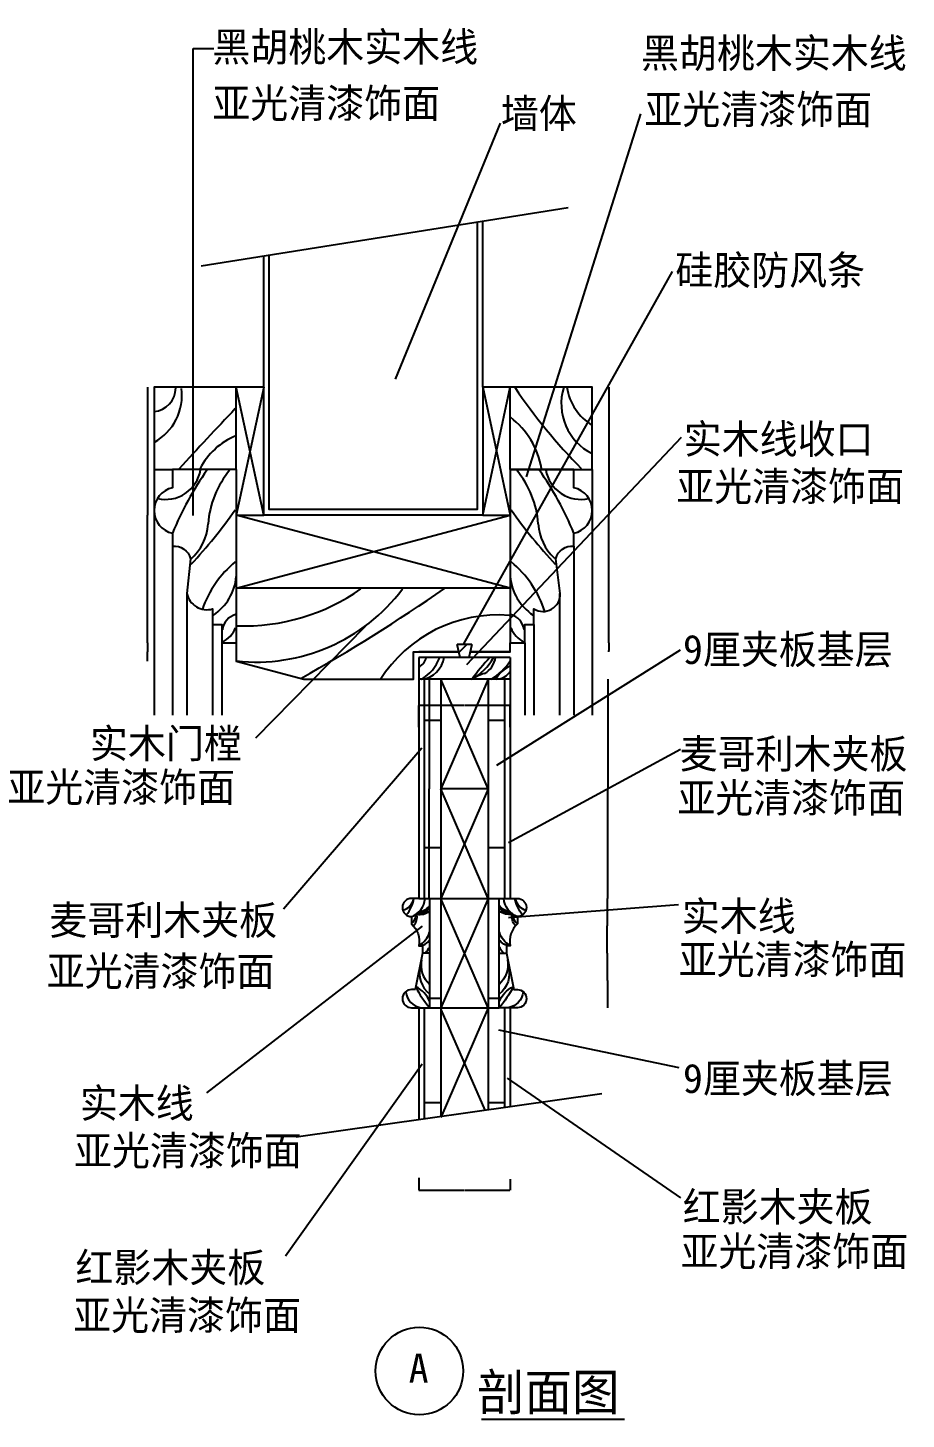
# Model space of a CAD drawing. Header units: metres. Extents: x 107 to 7219, y 274 to 9448.
# Drawn here: x 4812 to 7219, y 5419 to 9231 of the extents above; entities that cross this region are included whole.
import ezdxf

# ---------------------------------------------------------------- set-up
doc = ezdxf.new("R2010")
doc.units = ezdxf.units.M
for name, color, linetype in [('2', 2, 'Continuous'), ('3', 3, 'Continuous'), ('4', 4, 'Continuous'), ('7', 7, 'Continuous'), ('BH', 3, 'Continuous'), ('DIM', 3, 'Continuous'), ('TEXT', 3, 'Continuous')]:
    doc.layers.add(name, color=color, linetype=linetype)
doc.dimstyles.get("Standard").update_dxf_attribs({"dimtxt": 2.5, "dimasz": 2.5, "dimexe": 1.25, "dimexo": 0.625, "dimtad": 1, "dimcen": 2.5, "dimazin": 3, "dimtfac": 1, "dimtmove": 0, "dimatfit": 3})

# ---------------------------------------------------------------- blocks, each defined once
blk = doc.blocks.new('*D1')
for p, q in [((5140.36, 7521.25), (5140.11, 7521.25)), ((5140.61, 7546.25), (5140.61, 7521.25)), ((5140.61, 7496.25), (5140.61, 7521.25)), ((5140.61, 7521.25), (5140.61, 7521.25)), ((5140.86, 7521.25), (5141.11, 7521.25))]:
    blk.add_line(p, q)
at = {"layer": 'Defpoints'}
for p in [(5140.61, 7546.25), (5140.61, 7521.25), (5140.61, 7496.25)]:
    blk.add_point(p, dxfattribs=at)
at = {"layer": 'DIM', "insert": (5140.61, 7522.375), "char_height": 1, "attachment_point": 5}
blk.add_mtext('10', dxfattribs=at)
blk = doc.blocks.new('*D2')
for p, q in [((5140.61, 8246.25), (5140.61, 7896.25)), ((5140.36, 7896.25), (5140.11, 7896.25)), ((5140.61, 7546.25), (5140.61, 7896.25)), ((5140.61, 7896.25), (5140.61, 7896.25)), ((5140.86, 7896.25), (5141.11, 7896.25))]:
    blk.add_line(p, q)
at = {"layer": 'Defpoints'}
for p in [(5140.61, 8246.25), (5140.61, 7896.25), (5140.61, 7546.25)]:
    blk.add_point(p, dxfattribs=at)
at = {"layer": 'DIM', "insert": (5140.61, 7897.375), "char_height": 1, "attachment_point": 5}
blk.add_mtext('150', dxfattribs=at)
blk = doc.blocks.new('*D49')
for p, q in [((6399.24, 6696.25), (6399.24, 6621.25)), ((6399.49, 6621.25), (6400.74, 6621.25)), ((6400.99, 6546.25), (6400.99, 6621.25))]:
    blk.add_line(p, q)
at = {"layer": 'Defpoints'}
for p in [(6399.24, 6696.25), (6399.24, 6621.25), (6400.99, 6546.25)]:
    blk.add_point(p, dxfattribs=at)
at = {"layer": 'DIM', "insert": (6400.115, 6622.375), "char_height": 1, "attachment_point": 5}
blk.add_mtext('30', dxfattribs=at)
blk = doc.blocks.new('*D50')
for p, q in [((5883.54, 6081), (5883.54, 6047.24)), ((6133.54, 6076.95), (6133.54, 6047.24)), ((5883.79, 6047.24), (6007.54, 6047.24)), ((6009.54, 6047.24), (6133.29, 6047.24))]:
    blk.add_line(p, q)
at = {"layer": 'Defpoints'}
for p in [(5883.54, 6081), (6133.54, 6076.95), (5883.54, 6047.24)]:
    blk.add_point(p, dxfattribs=at)
at = {"layer": 'DIM', "insert": (6008.54, 6047.24), "char_height": 1, "attachment_point": 5}
blk.add_mtext('50', dxfattribs=at)
blk = doc.blocks.new('*D51')
for p, q in [((6007.54, 7374.83), (5883.29, 7374.83)), ((5883.54, 7314.83), (5883.54, 7374.83)), ((6133.79, 7374.83), (6009.54, 7374.83)), ((6133.54, 7314.83), (6133.54, 7374.83))]:
    blk.add_line(p, q)
at = {"layer": 'Defpoints'}
for p in [(6133.54, 7374.83), (5883.54, 7314.83), (6133.54, 7314.83)]:
    blk.add_point(p, dxfattribs=at)
at = {"layer": 'DIM', "insert": (6008.54, 7374.83), "char_height": 1, "attachment_point": 5}
blk.add_mtext('50', dxfattribs=at)
blk = doc.blocks.new('*D52')
for p, q in [((5911.62, 7446.25), (5911.62, 7146.25)), ((5911.37, 7146.25), (5911.12, 7146.25)), ((5911.62, 6846.25), (5911.62, 7146.25)), ((5911.62, 7146.25), (5911.62, 7146.25)), ((5911.87, 7146.25), (5912.12, 7146.25))]:
    blk.add_line(p, q)
at = {"layer": 'Defpoints'}
for p in [(5911.62, 7446.25), (5911.62, 7146.25), (5911.62, 6846.25)]:
    blk.add_point(p, dxfattribs=at)
at = {"layer": 'DIM', "insert": (5911.62, 7147.375), "char_height": 1, "attachment_point": 5}
blk.add_mtext('120', dxfattribs=at)
blk = doc.blocks.new('*D53')
for p, q in [((6403.98, 7525.55), (6403.73, 7525.55)), ((6404.23, 7546.25), (6404.23, 7525.55)), ((6404.23, 7521.25), (6404.23, 7525.55)), ((6404.23, 7525.55), (6404.23, 7525.55)), ((6404.48, 7525.55), (6404.73, 7525.55))]:
    blk.add_line(p, q)
at = {"layer": 'Defpoints'}
for p in [(6404.23, 7546.25), (6404.23, 7525.55), (6404.23, 7521.25)]:
    blk.add_point(p, dxfattribs=at)
at = {"layer": 'DIM', "insert": (6404.23, 7526.675), "char_height": 1, "attachment_point": 5}
blk.add_mtext('10', dxfattribs=at)
blk = doc.blocks.new('*D54')
for p, q in [((6399.24, 6846.25), (6399.24, 6771.25)), ((6398.99, 6771.25), (6398.74, 6771.25)), ((6399.24, 6696.25), (6399.24, 6771.25)), ((6399.24, 6771.25), (6399.24, 6771.25)), ((6399.49, 6771.25), (6399.74, 6771.25))]:
    blk.add_line(p, q)
at = {"layer": 'Defpoints'}
for p in [(6399.24, 6846.25), (6399.24, 6771.25), (6399.24, 6696.25)]:
    blk.add_point(p, dxfattribs=at)
at = {"layer": 'DIM', "insert": (6399.24, 6772.375), "char_height": 1, "attachment_point": 5}
blk.add_mtext('30', dxfattribs=at)
blk = doc.blocks.new('*D55')
for p, q in [((6400.99, 7446.25), (6400.99, 7146.25)), ((6400.74, 7146.25), (6400.49, 7146.25)), ((6400.99, 6846.25), (6400.99, 7146.25)), ((6400.99, 7146.25), (6400.99, 7146.25)), ((6401.24, 7146.25), (6401.49, 7146.25))]:
    blk.add_line(p, q)
at = {"layer": 'Defpoints'}
for p in [(6400.99, 7446.25), (6400.99, 7146.25), (6400.99, 6846.25)]:
    blk.add_point(p, dxfattribs=at)
at = {"layer": 'DIM', "insert": (6400.99, 7147.375), "char_height": 1, "attachment_point": 5}
blk.add_mtext('120', dxfattribs=at)
blk = doc.blocks.new('*D56')
for p, q in [((6404.23, 8246.25), (6404.23, 7896.25)), ((6403.98, 7896.25), (6403.73, 7896.25)), ((6404.23, 7546.25), (6404.23, 7896.25)), ((6404.23, 7896.25), (6404.23, 7896.25)), ((6404.48, 7896.25), (6404.73, 7896.25))]:
    blk.add_line(p, q)
at = {"layer": 'Defpoints'}
for p in [(6404.23, 8246.25), (6404.23, 7896.25), (6404.23, 7546.25)]:
    blk.add_point(p, dxfattribs=at)
at = {"layer": 'DIM', "insert": (6404.23, 7897.375), "char_height": 1, "attachment_point": 5}
blk.add_mtext('140', dxfattribs=at)

msp = doc.modelspace()

# ---------------------------------------------------------------- hatches: boundary and pattern name
at = {"layer": 'BH'}
h = msp.add_hatch(dxfattribs=at)
h.set_pattern_fill('ANSI32', scale=350)
h.paths.add_polyline_path([(5473.54, 7911.25), (5758.54, 7911.25), (6043.54, 7911.25), (6043.54, 8699.35), (5473.54, 8609.05)])
h = msp.add_hatch(dxfattribs=at)
h.set_pattern_fill('ANSI31', scale=20)
h.paths.add_polyline_path([(5996.54, 7506.25), (6020.54, 7506.25), (6028.54, 7541.25), (5988.52, 7541.25)])
h = msp.add_hatch(dxfattribs=at)
h.set_pattern_fill('LINE', scale=110)
h.paths.add_polyline_path([(5898.54, 6846.25), (5943.54, 6846.25), (5943.54, 7446.25), (5898.54, 7446.25)])
h.paths.add_polyline_path([(5943.54, 6546.25), (5913.54, 6546.25), (5898.54, 6546.25), (5898.54, 6242.74), (5943.54, 6249.1)])
h = msp.add_hatch(dxfattribs=at)
h.set_pattern_fill('LINE', scale=110)
h.paths.add_polyline_path([(6118.54, 7446.25), (6073.54, 7446.25), (6073.54, 6846.25), (6118.54, 6846.25)])
h.paths.add_polyline_path([(6118.54, 6546.25), (6103.54, 6546.25), (6073.54, 6546.25), (6073.54, 6267.47), (6118.54, 6273.82)])
h = msp.add_hatch(dxfattribs=at)
h.set_pattern_fill('LINE', scale=90)
h.paths.add_polyline_path([(6073.54, 6546.25), (6103.54, 6546.25), (6103.54, 6846.25), (6073.54, 6846.25)])
h.paths.add_polyline_path([(5943.54, 6846.25), (5913.54, 6846.25), (5913.54, 6546.25), (5943.54, 6546.25)])

# ---------------------------------------------------------------- linework, layer by layer
at = {"layer": '2'}
msp.add_lwpolyline([(6043.54, 8699.35), (6043.54, 7911.25), (5758.54, 7911.25), (5473.54, 7911.25), (5473.54, 8609.05)], dxfattribs=at)
at = {"layer": '3'}
for p, q in [((5286.9, 8579.49), (6292.77, 8738.83)), ((6058.54, 8246.25), (6058.54, 8701.72)), ((5458.54, 8246.25), (5458.54, 8606.68)), ((5458.54, 7896.25), (5383.54, 8246.25)), ((5458.54, 8246.25), (5383.54, 7896.25)), ((6058.54, 8246.25), (6133.54, 7896.25)), ((6058.54, 7896.25), (6133.54, 8246.25)), ((5158.54, 8021.25), (5158.54, 7348.04)), ((6358.54, 8021.25), (6358.54, 7348.04)), ((5383.54, 7696.25), (6133.54, 7896.25)), ((6133.54, 7696.25), (5383.54, 7896.25)), ((5208.54, 7811.25), (5208.54, 7348.04)), ((6308.54, 7811.25), (6308.54, 7348.04)), ((5248.35, 7681.25), (5248.35, 7348.04)), ((6268.73, 7681.25), (6268.73, 7348.04)), ((5318.54, 7596.25), (5318.54, 7348.04)), ((6198.54, 7596.25), (6198.54, 7348.04)), ((5343.54, 7546.25), (5343.54, 7348.04)), ((6028.54, 7541.25), (5988.52, 7541.25)), ((5996.54, 7506.25), (5988.52, 7541.25)), ((6028.54, 7541.25), (6020.54, 7506.25)), ((6173.54, 7546.25), (6173.54, 7348.04)), ((6073.54, 7146.25), (5943.54, 7446.25)), ((6073.54, 7446.25), (5943.54, 7146.25)), ((6073.54, 6846.25), (5943.54, 7146.25)), ((6073.54, 7146.25), (5943.54, 6846.25)), ((6073.54, 6546.25), (5943.54, 6846.25)), ((6073.54, 6846.25), (5943.54, 6546.25)), ((5863.54, 6796.25), (5863.54, 6776.25)), ((6153.54, 6796.25), (6153.54, 6776.25)), ((6073.54, 6546.25), (5943.54, 6246.25)), ((5943.54, 6541.52), (6064.75, 6266.22)), ((5547.91, 6193.19), (6384.6, 6311.42))]:
    msp.add_line(p, q, dxfattribs=at)
msp.add_lwpolyline([(6058.54, 7896.25), (5458.54, 7896.25), (5458.54, 8246.25)], dxfattribs=at)
at = {"layer": '4'}
for p, q in [((5383.54, 8021.25), (5383.54, 8246.25)), ((6133.54, 8021.25), (6133.54, 8246.25)), ((5383.54, 8021.25), (5208.54, 8021.25)), ((5383.54, 8021.25), (5383.54, 7546.25)), ((6133.54, 8021.25), (6133.54, 7546.25)), ((6308.54, 8021.25), (6133.54, 8021.25)), ((5383.54, 7896.25), (5458.54, 7896.25)), ((6058.54, 7896.25), (6133.54, 7896.25)), ((6133.54, 7696.25), (5383.54, 7696.25)), ((6133.54, 7521.25), (6023.97, 7521.25)), ((6133.54, 7506.25), (5883.54, 7506.25)), ((5883.54, 7506.25), (5883.54, 6846.25)), ((6133.54, 7506.25), (6133.54, 6846.25)), ((5913.54, 6696.25), (5893.54, 6696.25)), ((5913.54, 6696.25), (5893.54, 6696.25)), ((6103.54, 6696.25), (6123.54, 6696.25)), ((6103.54, 6696.25), (6123.54, 6696.25)), ((5883.54, 6546.25), (5883.54, 6240.62)), ((6133.54, 6546.25), (6133.54, 6275.94))]:
    msp.add_line(p, q, dxfattribs=at)
for points in [[(5458.54, 8246.25), (5383.54, 8246.25), (5158.54, 8246.25), (5158.54, 8021.25), (5208.54, 8021.25), (5208.54, 7971.25, 0.8), (5208.54, 7846.25), (5208.54, 7811.25, -0.37), (5258.54, 7776.25), (5248.35, 7681.25, 0.44), (5318.54, 7639.33), (5318.54, 7596.25), (5343.54, 7596.25), (5343.54, 7546.25), (5383.54, 7546.25), (5383.54, 7496.25), (5568.54, 7446.25), (5868.54, 7446.25), (5868.54, 7521.25), (5993.1, 7521.25), (5883.54, 7521.25)], [(6023.97, 7521.25), (6133.54, 7521.25), (6133.54, 7546.25), (6173.54, 7546.25), (6173.54, 7596.25), (6198.54, 7596.25), (6198.54, 7639.33, 0.61), (6270.46, 7681.25), (6258.54, 7776.25, -0.37), (6308.54, 7811.25), (6308.54, 7846.25, 0.8), (6308.54, 7971.25), (6308.54, 8021.25), (6358.54, 8021.25), (6358.54, 8246.25), (6133.54, 8246.25), (6058.54, 8246.25)], [(5883.54, 6846.25), (5863.54, 6846.25, 1), (5863.54, 6796.25), (5863.54, 6776.25, -0.26), (5883.54, 6716.25), (5893.54, 6716.25), (5893.54, 6696.25), (5873.54, 6596.25), (5863.54, 6596.25, 1), (5863.54, 6546.25), (5913.54, 6546.25)], [(6133.54, 6846.25), (6153.54, 6846.25, -1), (6153.54, 6796.25), (6153.54, 6776.25, 0.26), (6133.54, 6716.25), (6123.54, 6716.25), (6123.54, 6696.25), (6143.54, 6596.25), (6153.54, 6596.25, -1), (6153.54, 6546.25), (6103.54, 6546.25)]]:
    msp.add_lwpolyline(points, format="xyb", dxfattribs=at)
at = {"layer": '7'}
for p, q in [((6133.54, 8021.25), (6308.54, 8021.25)), ((6133.54, 7446.25), (5883.54, 7446.25)), ((5898.54, 7446.25), (5898.54, 6846.25)), ((5943.54, 7446.25), (5943.54, 6846.25)), ((6073.54, 7446.25), (6073.54, 6846.25)), ((6118.54, 7446.25), (6118.54, 6846.25)), ((6073.54, 7146.25), (5943.54, 7146.25)), ((5883.54, 6846.25), (6073.54, 6846.25)), ((5913.54, 6546.25), (5913.54, 6846.25)), ((5943.54, 6846.25), (5943.54, 6249.1)), ((6073.54, 6846.25), (6073.54, 6267.47)), ((6073.54, 6846.25), (6133.54, 6846.25)), ((6103.54, 6546.25), (6103.54, 6846.25)), ((5898.54, 6546.25), (5898.54, 6242.74)), ((5913.54, 6546.25), (6073.54, 6546.25)), ((6073.54, 6546.25), (6103.54, 6546.25)), ((6118.54, 6546.25), (6118.54, 6273.82))]:
    msp.add_line(p, q, dxfattribs=at)
at = {"layer": 'BH'}
msp.add_line((6058.54, 8246.25), (6058.54, 7896.25), dxfattribs=at)
for points in [[(5883.54, 7480.78, 0.28), (5903.27, 7505.57, 0.28)], [(5889.78, 7446.25, 0.18), (5940.63, 7506.25, 0.15)], [(5892.23, 7446.25, 0.33), (5952.67, 7506.25, 0.29)], [(6027.32, 7446.65, 0.15), (6088.43, 7506.25, 0.13)], [(6078.4, 7506.25, 0.04), (6028.72, 7445.95, 0.03)], [(6063.76, 7462.08, 0.22), (6093.83, 7506.25, 0.18)], [(6081.29, 7445.95, 0.12), (6133.54, 7496.79, 0.12)], [(6133.54, 7482.23, 0.16), (6094.6, 7446.65, 0.16)], [(6063.76, 7462.08, 0.11), (6030.82, 7446.65, 0.11)], [(6097.41, 7446.65, 0.23), (6133.54, 7467.85, 0.23)], [(5849.3, 6800.79, 0.13), (5870.13, 6845.46, 0.13)], [(5862.69, 6795.58, 0.29), (5900.63, 6845.46, 0.29)], [(5884.26, 6808.98, 0.17), (5912.53, 6825.36, 0.17)], [(6132.82, 6808.98, -0.17), (6104.55, 6825.36, -0.17)], [(6154.39, 6795.58, -0.29), (6116.45, 6845.46, -0.29)], [(6167.78, 6800.79, -0.13), (6146.95, 6845.46, -0.13)], [(5863.43, 6776.96, 0.24), (5876.08, 6802.28, 0.24)], [(5868.64, 6771.01, 0.26), (5877.57, 6803.77, 0.26)], [(5878.31, 6805.26, 0.23), (5912.53, 6818.66, 0.23)], [(5878.31, 6803.02, 0.22), (5912.53, 6811.21, 0.22)], [(6138.77, 6805.26, -0.23), (6104.55, 6818.66, -0.23)], [(6138.77, 6803.02, -0.22), (6104.55, 6811.21, -0.22)], [(6148.44, 6771.01, -0.26), (6139.51, 6803.77, -0.26)], [(6153.65, 6776.96, -0.24), (6141, 6802.28, -0.24)], [(5883.52, 6717.4, 0.21), (5912.53, 6753.14, 0.21)], [(6133.56, 6717.4, -0.21), (6104.55, 6753.14, -0.21)], [(5884.26, 6716.66, 0.26), (5913.28, 6733.04, 0.26)], [(5902.86, 6697.3, 0.07), (5913.28, 6713.68, 0.07)], [(6132.82, 6716.66, -0.26), (6103.8, 6733.04, -0.26)], [(6114.22, 6697.3, -0.07), (6103.8, 6713.68, -0.07)], [(5890.9, 6677.81, 0.27), (5913.54, 6610.43, 0.27)], [(6126.18, 6677.81, -0.27), (6103.54, 6610.43, -0.27)], [(5888.67, 6660.68, 0.31), (5913.54, 6583.91, 0.31)], [(6128.41, 6660.68, -0.31), (6103.54, 6583.91, -0.31)], [(5913.54, 6562.84, 0.19), (5875.28, 6604.1, 0.19)], [(5875.28, 6603.36, 0.06), (5912.47, 6547.52, 0.06)], [(6103.54, 6562.84, -0.19), (6141.81, 6604.1, -0.19)], [(6141.81, 6603.36, -0.06), (6104.61, 6547.52, -0.06)], [(5848.13, 6589.42, 0.34), (5888.83, 6546.72, 0.34)], [(6168.96, 6589.42, -0.34), (6128.25, 6546.72, -0.34)]]:
    msp.add_lwpolyline(points, format="xyb", dxfattribs=at)
for centre, radius, start, end in [((5086.72, 8224.9), 148, 299.03, 7.04), ((5151.59, 8245.64), 66.22, 276.03, 359.11), ((7472.69, 9146.27), 1602.94, 214.16, 224.46), ((6426.19, 8201.19), 152.43, 162.81, 243.65), ((6435.92, 8268.85), 148.55, 188.75, 238.65), ((18654.33, -4355.79), 18262.92, 136.62, 137.33), ((5999.35, 7986.01), 223.41, 9.68, 52.85), ((5456.53, 7934.26), 194.13, 112.53, 152.61), ((5189.92, 8036.3), 97.06, 256.79, 350.23), ((6036.18, 7505.1), 895.19, 144.9, 157.54), ((5565.83, 7853.11), 260.13, 140.14, 175.88), ((5951.25, 7853.11), 260.13, 4.12, 39.86), ((5480.9, 7505.1), 895.19, 22.46, 35.1), ((6327.16, 8036.3), 97.06, 189.77, 283.21), ((4337.9, 8630.92), 1267.11, 316.67, 325.36), ((7179.18, 8630.92), 1267.11, 214.64, 223.33), ((5167.21, 7880.35), 139.42, 310.84, 356.48), ((6349.87, 7880.35), 139.42, 183.52, 227.07), ((5566.49, 7543.09), 291.79, 129.61, 160.99), ((5950.6, 7543.09), 291.79, 17.78, 50.39), ((5245.39, 7738.17), 138.06, 303.04, 355.62), ((6271.69, 7738.17), 138.06, 184.38, 236.96), ((5438.38, 7993.98), 500.45, 263.74, 323.15), ((5404.17, 8151.23), 558.72, 268.07, 305.06), ((3251.19, 11575.83), 4729.02, 299.23, 304.86), ((5394.15, 7576.16), 49.16, 104.61, 172.98), ((6122.93, 7576.16), 49.16, 7.02, 75.39), ((5314.35, 7613.85), 72.42, 295.36, 338.55), ((6099.77, 7241.48), 381.07, 85.27, 147.82), ((6202.73, 7613.85), 72.42, 201.45, 244.64), ((5825.98, 6855.89), 44.82, 288.73, 345.56), ((6191.1, 6855.89), 44.82, 194.44, 251.27)]:
    msp.add_arc(centre, radius, start, end, dxfattribs=at)
at = {"layer": 'TEXT'}
msp.add_line((6055.46, 5419.41), (6447.29, 5419.41), dxfattribs=at)
msp.add_circle((5885.09, 5551.41), 120, dxfattribs=at)

# ---------------------------------------------------------------- texts
for s, height, p in [('黑胡桃木实木线', 80, (5317.95, 9138.65)), ('黑胡桃木实木线', 80, (6492.06, 9121.82)), ('亚光清漆饰面', 80, (5317.95, 8984.42)), ('墙体', 80, (6108.3, 8956.61)), ('亚光清漆饰面', 80, (6501.53, 8967.6)), ('硅胶防风条', 80, (6585.98, 8527.33)), ('实木线收口', 80, (6609.09, 8064.6)), ('亚光清漆饰面', 80, (6588.62, 7934.89)), ('9厘夹板基层', 80, (6607.15, 7488.3)), ('实木门樘', 80, (4982.68, 7230.55)), ('麦哥利木夹板', 80, (6597.83, 7202.17)), ('亚光清漆饰面', 80, (4756.43, 7110.78)), ('亚光清漆饰面', 80, (6591.43, 7081.7)), ('麦哥利木夹板', 80, (4871.32, 6746.56)), ('实木线', 80, (6603.85, 6757.31)), ('亚光清漆饰面', 80, (6595.35, 6638.99)), ('亚光清漆饰面', 80, (4864.21, 6606.65)), ('9厘夹板基层', 80, (6607.15, 6313.08)), ('实木线', 80, (4954.9, 6245)), ('亚光清漆饰面', 80, (4939.06, 6115.03)), ('红影木夹板', 80, (6606.42, 5961.16)), ('亚光清漆饰面', 80, (6600.24, 5839.2)), ('红影木夹板', 80, (4942.88, 5795.12)), ('亚光清漆饰面', 80, (4936.69, 5664.2)), ('A', 80, (5855.83, 5519.23)), ('剖面图', 100, (6043.19, 5443.32))]:
    msp.add_text(s, height=height, dxfattribs=at).set_placement(p)

# ---------------------------------------------------------------- dimensions: what is measured, and where the dimension line sits
at = {"layer": 'DIM'}
for base, p1, p2, text, picture, middle in [((5140.61, 7896.25), (5140.61, 8246.25), (5140.61, 7546.25), '150', '*D2', (5140.61, 7897.375)), ((6404.23, 7896.25), (6404.23, 8246.25), (6404.23, 7546.25), '140', '*D56', (6404.23, 7897.375)), ((5140.61, 7521.25), (5140.61, 7546.25), (5140.61, 7496.25), '10', '*D1', (5140.61, 7522.375)), ((6404.23, 7525.55), (6404.23, 7546.25), (6404.23, 7521.25), '10', '*D53', (6404.23, 7526.675)), ((5911.62, 7146.25), (5911.62, 7446.25), (5911.62, 6846.25), '120', '*D52', (5911.62, 7147.375)), ((6400.99, 7146.25), (6400.99, 6846.25), (6400.99, 7446.25), '120', '*D55', (6400.99, 7147.375)), ((6133.54, 7374.83), (6133.54, 7314.83), (5883.54, 7314.83), '50', '*D51', (6008.54, 7374.83)), ((6399.24, 6771.25), (6399.24, 6846.25), (6399.24, 6696.25), '30', '*D54', (6399.24, 6772.375)), ((6399.24, 6621.25), (6399.24, 6696.25), (6400.99, 6546.25), '30', '*D49', (6400.115, 6622.375)), ((5883.54, 6047.24), (5883.54, 6081), (6133.54, 6076.95), '50', '*D50', (6008.54, 6047.24))]:
    dim = msp.add_linear_dim(base=base, p1=p1, p2=p2, text=text, dimstyle='Standard', dxfattribs=at)
    dim.commit()
    dim.dimension.update_dxf_attribs({"geometry": picture, "text_midpoint": middle})

# ---------------------------------------------------------------- leaders
for points in [[(5265.21, 7895.04), (5265.21, 9174.59), (5322.28, 9174.59)], [(5819.32, 8268.61), (6107.63, 8969.64)], [(6178.33, 8000.95), (6491.88, 8995.02)], [(6006.83, 7543.56), (6578.3, 8563.22)], [(6014.99, 7486.53), (6603.16, 8109.86)], [(5737.19, 7591.64), (5436.14, 7285.43)], [(6096.8, 7210.73), (6600.79, 7527.4)], [(5892.09, 7257.63), (5513.01, 6816.86)], [(6129.41, 6998.92), (6600.79, 7254.71)], [(6129.13, 6794.07), (6595.28, 6829.7)], [(5892.69, 6769.63), (5301.61, 6313.72)], [(6102.2, 6485.95), (6595.44, 6382.54)], [(5892.97, 6392.23), (5518.13, 5865.56)], [(6125.28, 6353.3), (6600.79, 6025.67)]]:
    msp.add_leader(points, dimstyle='Standard', dxfattribs=at)

doc.saveas('drawing.dxf')
